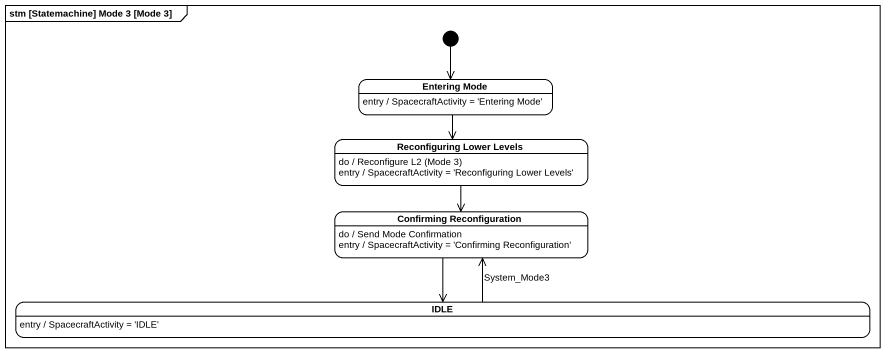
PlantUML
@startuml
mainframe stm [Statemachine] Mode 3 [Mode 3]
hide empty description
state "Entering Mode" as Entering_Mode
Entering_Mode : entry / SpacecraftActivity = 'Entering Mode'
state "Reconfiguring Lower Levels" as Reconfiguring_Lower_Levels
Reconfiguring_Lower_Levels : do / Reconfigure L2 (Mode 3)
Reconfiguring_Lower_Levels : entry / SpacecraftActivity = 'Reconfiguring Lower Levels'
state "Confirming Reconfiguration" as Confirming_Reconfiguration
Confirming_Reconfiguration : do / Send Mode Confirmation
Confirming_Reconfiguration : entry / SpacecraftActivity = 'Confirming Reconfiguration'
state IDLE
IDLE : entry / SpacecraftActivity = 'IDLE'
[*] --> Entering_Mode
Entering_Mode --> Reconfiguring_Lower_Levels
Reconfiguring_Lower_Levels --> Confirming_Reconfiguration
Confirming_Reconfiguration --> IDLE
IDLE -up-> Confirming_Reconfiguration : System_Mode3
@enduml
